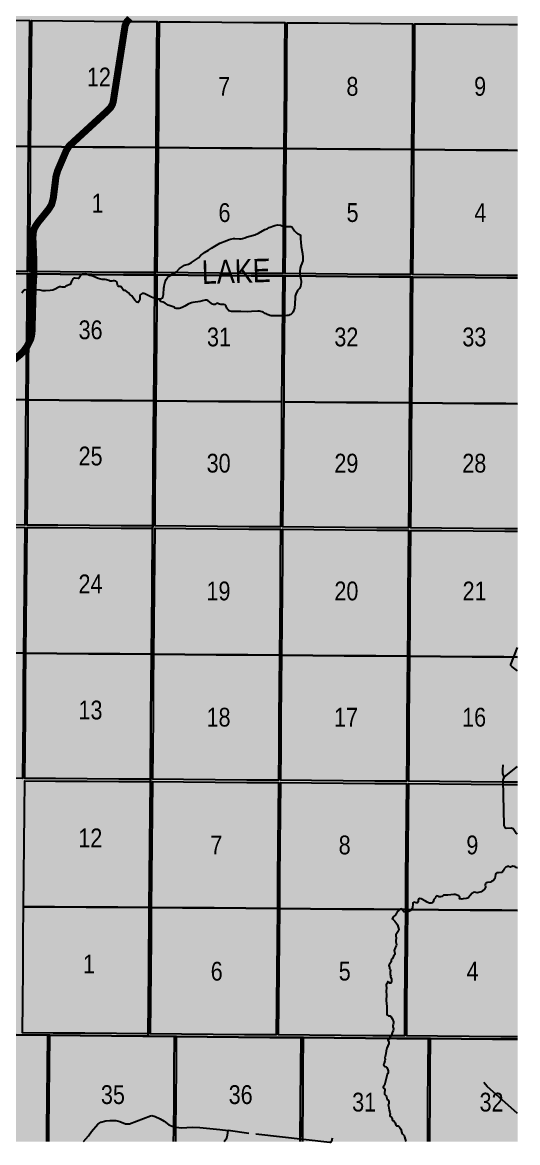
# Model space of a CAD drawing. Extents: x 506959 to 509328, y 6024157 to 6025982.
# Drawn here: x 507885.9 to 508096.5, y 6024157.1 to 6024633.7 of the extents above; entities that cross this region are included whole.
import ezdxf
from ezdxf.enums import TextEntityAlignment as Align

# ---------------------------------------------------------------- set-up
doc = ezdxf.new("R2010")
doc.units = 0
doc.header["$LTSCALE"] = 5
doc.linetypes.add('DASHED2', pattern=[9.525, 6.35, -3.175])
for name, color, linetype in [('Quarters', 8, 'Continuous'), ('RoadSeg', 57, 'DASHED2'), ('ROUTE-MAP-ROUTE', 90, 'Continuous'), ('T-WATER', 160, 'Continuous'), ('T-WATER-H', 133, 'Continuous'), ('T-WATER-T', 170, 'Continuous'), ('Townships', 57, 'Continuous')]:
    doc.layers.add(name, color=color, linetype=linetype)
doc.layers.add('ROUTE-MAP-BACKGROUND-H', color=7, linetype='Continuous', true_color=0xf0ebff)
doc.styles.add('120', font='ARIALN.TTF', dxfattribs={"height": 13})
doc.styles.add('TXT', font='ARIALN.TTF', dxfattribs={"height": 0.2})

msp = doc.modelspace()

# ---------------------------------------------------------------- hatches: boundary and pattern name
at = {"layer": 'ROUTE-MAP-BACKGROUND-H'}
h = msp.add_hatch(color=256, dxfattribs=at)
h.dxf.hatch_style = 1
h.paths.add_polyline_path([(507473.89, 6024895.85), (508096.49, 6024895.85), (508096.49, 6024157.58), (507473.89, 6024157.58)])
at = {"layer": 'T-WATER-H'}
h = msp.add_hatch(color=256, dxfattribs=at)
h.dxf.hatch_style = 1
h.paths.add_polyline_path([(507944.27, 6024516.01), (507944.87, 6024516.11), (507945.29, 6024516.36), (507945.56, 6024516.77), (507945.73, 6024517.28), (507945.82, 6024517.87), (507946.08, 6024520.75), (507946.1, 6024521.02), (507946.14, 6024521.28), (507946.28, 6024522.23), (507946.53, 6024523.37), (507946.97, 6024524.32), (507947.24, 6024524.74), (507947.59, 6024525.1), (507948.35, 6024525.74), (507949.02, 6024526.18), (507949.57, 6024526.62), (507950.72, 6024527.17), (507951.36, 6024527.56), (507952.72, 6024528.97), (507953.5, 6024529.58), (507954.81, 6024530.43), (507955.36, 6024530.58), (507956, 6024530.65), (507956.54, 6024530.83), (507957.84, 6024531.6), (507960.33, 6024533.21), (507960.7, 6024533.51), (507961.72, 6024534.61), (507962.56, 6024535.16), (507963.31, 6024535.79), (507965.01, 6024536.84), (507966.36, 6024537.58), (507967.65, 6024538.47), (507969.87, 6024539.69), (507972.88, 6024540.86), (507973.86, 6024541.29), (507974.4, 6024541.47), (507975.61, 6024541.68), (507976.29, 6024541.69), (507978.2, 6024541.55), (507978.85, 6024541.57), (507979.46, 6024541.67), (507980.54, 6024541.98), (507981.48, 6024542.39), (507982.02, 6024542.57), (507984.76, 6024543.3), (507986.22, 6024543.96), (507988.91, 6024545.5), (507989.93, 6024545.9), (507990.85, 6024546.37), (507993.3, 6024547.34), (507993.87, 6024547.48), (507994.5, 6024547.54), (507995.69, 6024547.36), (507996.78, 6024547.04), (507997.31, 6024546.9), (507997.78, 6024546.88), (507999.97, 6024546.86), (508000.42, 6024546.65), (508000.76, 6024546.31), (508001.56, 6024545.01), (508002.65, 6024544.01), (508003.04, 6024543.72), (508003.51, 6024543.52), (508004.04, 6024543.36), (508004.19, 6024542.94), (508004.22, 6024542.85), (508004.18, 6024541.54), (508004.24, 6024540.19), (508004.47, 6024538.28), (508005.04, 6024535.35), (508005.2, 6024533.82), (508005.08, 6024532.17), (508004.72, 6024531.12), (508004.31, 6024530.17), (508004.03, 6024529.07), (508003.84, 6024527.91), (508003.82, 6024526.75), (508003.94, 6024525.74), (508004.36, 6024524.29), (508004.46, 6024523.71), (508004.43, 6024523.03), (508004.11, 6024521.26), (508003.93, 6024520.76), (508003.76, 6024520.51), (508003.64, 6024520.35), (508003.27, 6024520.04), (508002.94, 6024519.64), (508002.14, 6024518), (508001.94, 6024517.21), (508001.85, 6024516.58), (508001.73, 6024513.93), (508001.54, 6024512.09), (508001.24, 6024510.98), (508001.04, 6024510.49), (508000.72, 6024510.12), (508000, 6024509.47), (507999.54, 6024509.2), (507998.99, 6024509.04), (507998.38, 6024508.94), (507997.46, 6024508.9), (507996.45, 6024508.85), (507992.71, 6024508.82), (507991.69, 6024508.87), (507991.15, 6024509.03), (507990.12, 6024509.41), (507989.64, 6024509.64), (507989.18, 6024509.87), (507988.34, 6024510.42), (507987.85, 6024510.61), (507987.27, 6024510.73), (507986.66, 6024510.82), (507986.01, 6024510.83), (507983.28, 6024510.66), (507981.41, 6024510.61), (507978.81, 6024510.72), (507977.43, 6024510.72), (507976.11, 6024510.66), (507974.77, 6024510.68), (507974.23, 6024510.82), (507973.73, 6024511.02), (507973.33, 6024511.33), (507973.04, 6024511.71), (507972.8, 6024512.15), (507972.42, 6024513.18), (507972.1, 6024513.54), (507971.58, 6024513.7), (507970.2, 6024513.71), (507969.64, 6024513.82), (507968.61, 6024514.17), (507967.74, 6024513.66), (507967.18, 6024513.6), (507966.72, 6024513.82), (507966.29, 6024514.13), (507964.77, 6024515.35), (507964.26, 6024515.5), (507963.57, 6024515.47), (507962.42, 6024515.24), (507961.41, 6024514.88), (507958.39, 6024514.46), (507957.84, 6024514.34), (507957.3, 6024514.16), (507956.36, 6024513.74), (507954.98, 6024513.01), (507954.08, 6024512.47), (507953.07, 6024512.06), (507952.53, 6024511.93), (507951.24, 6024511.98), (507950.74, 6024512.17), (507950.39, 6024512.52), (507947.88, 6024513.42), (507947.41, 6024513.65), (507946.65, 6024514.23), (507945.68, 6024514.67), (507944.65, 6024515), (507944.36, 6024515.38)])

# ---------------------------------------------------------------- linework, layer by layer
at = {"layer": 'Quarters'}
for points in [[(507888.49, 6024594.28), (507888.37, 6024580.89), (507874.95, 6024581.02), (507861.53, 6024581.16), (507848.11, 6024581.29), (507835.02, 6024581.42), (507835.15, 6024594.82), (507835.28, 6024608.21), (507835.41, 6024621.6), (507835.54, 6024634.99), (507848.62, 6024634.86), (507862.03, 6024634.72), (507875.45, 6024634.59), (507888.87, 6024634.45), (507888.74, 6024621.06), (507888.62, 6024607.67), (507888.49, 6024594.28)], [(507942.83, 6024593.83), (507942.71, 6024580.44), (507929.29, 6024580.55), (507915.88, 6024580.66), (507902.46, 6024580.77), (507889.37, 6024580.88), (507889.5, 6024594.27), (507889.62, 6024607.66), (507889.75, 6024621.05), (507889.87, 6024634.44), (507902.95, 6024634.33), (507916.36, 6024634.22), (507929.78, 6024634.1), (507943.19, 6024633.99), (507943.07, 6024620.6), (507942.95, 6024607.22), (507942.83, 6024593.83)], [(507997.17, 6024593.4), (507997.06, 6024580.01), (507983.64, 6024580.12), (507970.22, 6024580.23), (507956.8, 6024580.33), (507943.72, 6024580.44), (507943.84, 6024593.82), (507943.96, 6024607.21), (507944.07, 6024620.6), (507944.19, 6024633.98), (507957.27, 6024633.88), (507970.69, 6024633.77), (507984.1, 6024633.67), (507997.51, 6024633.56), (507997.4, 6024620.17), (507997.29, 6024606.79), (507997.17, 6024593.4)], [(508051.51, 6024592.97), (508051.4, 6024579.59), (508037.98, 6024579.69), (508024.56, 6024579.8), (508011.15, 6024579.9), (507998.06, 6024580.01), (507998.18, 6024593.39), (507998.29, 6024606.78), (507998.4, 6024620.17), (507998.52, 6024633.55), (508011.6, 6024633.45), (508025.01, 6024633.34), (508038.42, 6024633.24), (508051.84, 6024633.13), (508051.73, 6024619.75), (508051.62, 6024606.36), (508051.51, 6024592.97)], [(507888, 6024540.71), (507887.87, 6024527.66), (507874.45, 6024527.79), (507861.02, 6024527.93), (507847.6, 6024528.06), (507834.51, 6024528.19), (507834.63, 6024541.25), (507834.76, 6024554.64), (507834.89, 6024568.03), (507835.02, 6024581.42), (507848.11, 6024581.29), (507861.53, 6024581.16), (507874.95, 6024581.02), (507888.37, 6024580.89), (507888.24, 6024567.5), (507888.12, 6024554.1), (507888, 6024540.71)], [(507942.36, 6024540.29), (507942.24, 6024527.23), (507928.82, 6024527.34), (507915.39, 6024527.44), (507901.97, 6024527.55), (507888.88, 6024527.65), (507889, 6024540.71), (507889.12, 6024554.1), (507889.25, 6024567.49), (507889.37, 6024580.88), (507902.46, 6024580.77), (507915.88, 6024580.66), (507929.29, 6024580.55), (507942.71, 6024580.44), (507942.59, 6024567.06), (507942.48, 6024553.67), (507942.36, 6024540.29)], [(507996.71, 6024539.85), (507996.6, 6024526.8), (507983.18, 6024526.91), (507969.76, 6024527.02), (507956.33, 6024527.12), (507943.25, 6024527.23), (507943.36, 6024540.28), (507943.48, 6024553.66), (507943.6, 6024567.05), (507943.72, 6024580.44), (507956.8, 6024580.33), (507970.22, 6024580.23), (507983.64, 6024580.12), (507997.06, 6024580.01), (507996.94, 6024566.63), (507996.83, 6024553.24), (507996.71, 6024539.85)], [(508051.07, 6024539.42), (508050.97, 6024526.37), (508037.54, 6024526.48), (508024.12, 6024526.58), (508010.7, 6024526.69), (507997.61, 6024526.8), (507997.72, 6024539.85), (507997.83, 6024553.23), (507997.95, 6024566.62), (507998.06, 6024580.01), (508011.15, 6024579.9), (508024.56, 6024579.8), (508037.98, 6024579.69), (508051.4, 6024579.59), (508051.29, 6024566.2), (508051.18, 6024552.81), (508051.07, 6024539.42)], [(507887.49, 6024486.48), (507887.37, 6024473.08), (507873.93, 6024473.22), (507860.5, 6024473.36), (507847.07, 6024473.49), (507833.97, 6024473.62), (507834.1, 6024487.01), (507834.23, 6024500.41), (507834.36, 6024513.8), (507834.5, 6024527.19), (507847.59, 6024527.06), (507861.01, 6024526.93), (507874.44, 6024526.79), (507887.87, 6024526.65), (507887.74, 6024513.26), (507887.62, 6024499.87), (507887.49, 6024486.48)], [(507941.87, 6024486.07), (507941.76, 6024472.68), (507928.33, 6024472.78), (507914.9, 6024472.88), (507901.47, 6024472.98), (507888.37, 6024473.08), (507888.5, 6024486.47), (507888.62, 6024499.86), (507888.75, 6024513.25), (507888.87, 6024526.64), (507901.96, 6024526.54), (507915.38, 6024526.44), (507928.81, 6024526.33), (507942.23, 6024526.23), (507942.11, 6024512.84), (507941.99, 6024499.46), (507941.87, 6024486.07)], [(507996.25, 6024485.64), (507996.14, 6024472.25), (507982.71, 6024472.36), (507969.28, 6024472.46), (507955.85, 6024472.57), (507942.76, 6024472.67), (507942.88, 6024486.06), (507943, 6024499.45), (507943.12, 6024512.84), (507943.24, 6024526.22), (507956.32, 6024526.12), (507969.75, 6024526.01), (507983.17, 6024525.91), (507996.59, 6024525.8), (507996.48, 6024512.41), (507996.37, 6024499.02), (507996.25, 6024485.64)], [(508050.63, 6024485.21), (508050.52, 6024471.82), (508037.09, 6024471.93), (508023.66, 6024472.03), (508010.24, 6024472.14), (507997.14, 6024472.24), (507997.26, 6024485.63), (507997.37, 6024499.02), (507997.48, 6024512.4), (507997.6, 6024525.79), (508010.69, 6024525.69), (508024.11, 6024525.58), (508037.53, 6024525.47), (508050.96, 6024525.37), (508050.85, 6024511.98), (508050.74, 6024498.59), (508050.63, 6024485.21)], [(507886.99, 6024432.91), (507886.87, 6024419.85), (507873.43, 6024419.99), (507859.99, 6024420.12), (507846.55, 6024420.26), (507833.45, 6024420.39), (507833.58, 6024433.45), (507833.71, 6024446.84), (507833.84, 6024460.23), (507833.97, 6024473.62), (507847.07, 6024473.49), (507860.5, 6024473.36), (507873.93, 6024473.22), (507887.37, 6024473.08), (507887.24, 6024459.69), (507887.12, 6024446.3), (507886.99, 6024432.91)], [(507941.4, 6024432.52), (507941.28, 6024419.47), (507927.85, 6024419.56), (507914.41, 6024419.66), (507900.98, 6024419.75), (507887.88, 6024419.84), (507888, 6024432.9), (507888.12, 6024446.29), (507888.25, 6024459.69), (507888.37, 6024473.08), (507901.47, 6024472.98), (507914.9, 6024472.88), (507928.33, 6024472.78), (507941.76, 6024472.68), (507941.64, 6024459.29), (507941.52, 6024445.91), (507941.4, 6024432.52)], [(507995.8, 6024432.09), (507995.68, 6024419.04), (507982.25, 6024419.14), (507968.82, 6024419.25), (507955.38, 6024419.35), (507942.29, 6024419.46), (507942.4, 6024432.51), (507942.52, 6024445.9), (507942.64, 6024459.29), (507942.76, 6024472.67), (507955.85, 6024472.57), (507969.28, 6024472.46), (507982.71, 6024472.36), (507996.14, 6024472.25), (507996.02, 6024458.86), (507995.91, 6024445.48), (507995.8, 6024432.09)], [(508050.19, 6024431.66), (508050.09, 6024418.61), (508036.65, 6024418.71), (508023.22, 6024418.82), (508009.79, 6024418.92), (507996.69, 6024419.03), (507996.8, 6024432.08), (507996.91, 6024445.47), (507997.03, 6024458.85), (507997.14, 6024472.24), (508010.24, 6024472.14), (508023.66, 6024472.03), (508037.09, 6024471.93), (508050.52, 6024471.82), (508050.41, 6024458.43), (508050.3, 6024445.05), (508050.19, 6024431.66)], [(507886.49, 6024378.67), (507886.36, 6024365.28), (507872.92, 6024365.41), (507859.47, 6024365.55), (507846.03, 6024365.69), (507832.91, 6024365.82), (507833.05, 6024379.21), (507833.18, 6024392.6), (507833.31, 6024405.99), (507833.44, 6024419.38), (507846.54, 6024419.25), (507859.98, 6024419.12), (507873.42, 6024418.98), (507886.86, 6024418.85), (507886.74, 6024405.45), (507886.61, 6024392.06), (507886.49, 6024378.67)], [(507940.92, 6024378.3), (507940.8, 6024364.91), (507927.36, 6024365), (507913.92, 6024365.09), (507900.47, 6024365.18), (507887.37, 6024365.27), (507887.49, 6024378.66), (507887.62, 6024392.06), (507887.74, 6024405.45), (507887.87, 6024418.84), (507900.97, 6024418.75), (507914.4, 6024418.65), (507927.84, 6024418.56), (507941.27, 6024418.46), (507941.15, 6024405.07), (507941.04, 6024391.69), (507940.92, 6024378.3)], [(507995.33, 6024377.87), (507995.22, 6024364.48), (507981.78, 6024364.59), (507968.34, 6024364.69), (507954.9, 6024364.8), (507941.8, 6024364.9), (507941.92, 6024378.29), (507942.04, 6024391.68), (507942.16, 6024405.07), (507942.28, 6024418.45), (507955.38, 6024418.35), (507968.81, 6024418.24), (507982.24, 6024418.14), (507995.68, 6024418.03), (507995.56, 6024404.64), (507995.45, 6024391.26), (507995.33, 6024377.87)], [(508049.75, 6024377.44), (508049.64, 6024364.05), (508036.2, 6024364.16), (508022.76, 6024364.26), (508009.33, 6024364.37), (507996.22, 6024364.47), (507996.34, 6024377.86), (507996.45, 6024391.25), (507996.57, 6024404.64), (507996.68, 6024418.02), (508009.78, 6024417.92), (508023.21, 6024417.81), (508036.64, 6024417.71), (508050.08, 6024417.6), (508049.97, 6024404.21), (508049.86, 6024390.83), (508049.75, 6024377.44)], [(507885.99, 6024325.1), (507885.87, 6024312.04), (507872.42, 6024312.18), (507858.96, 6024312.32), (507845.51, 6024312.45), (507832.39, 6024312.58), (507832.52, 6024325.64), (507832.65, 6024339.03), (507832.78, 6024352.42), (507832.91, 6024365.82), (507846.03, 6024365.69), (507859.47, 6024365.55), (507872.92, 6024365.41), (507886.36, 6024365.28), (507886.24, 6024351.89), (507886.12, 6024338.49), (507885.99, 6024325.1)], [(507940.44, 6024324.75), (507940.32, 6024311.7), (507926.88, 6024311.78), (507913.43, 6024311.87), (507899.99, 6024311.95), (507886.87, 6024312.04), (507887, 6024325.1), (507887.12, 6024338.49), (507887.24, 6024351.88), (507887.37, 6024365.27), (507900.47, 6024365.18), (507913.92, 6024365.09), (507927.36, 6024365), (507940.8, 6024364.91), (507940.68, 6024351.53), (507940.56, 6024338.14), (507940.44, 6024324.75)], [(507994.88, 6024324.32), (507994.76, 6024311.27), (507981.32, 6024311.37), (507967.88, 6024311.48), (507954.44, 6024311.59), (507941.33, 6024311.69), (507941.44, 6024324.74), (507941.56, 6024338.13), (507941.68, 6024351.52), (507941.8, 6024364.9), (507954.9, 6024364.8), (507968.34, 6024364.69), (507981.78, 6024364.59), (507995.22, 6024364.48), (507995.1, 6024351.1), (507994.99, 6024337.71), (507994.88, 6024324.32)], [(508049.31, 6024323.89), (508049.21, 6024310.84), (508035.76, 6024310.94), (508022.32, 6024311.05), (508008.88, 6024311.16), (507995.77, 6024311.26), (507995.88, 6024324.31), (507995.99, 6024337.7), (507996.11, 6024351.09), (507996.22, 6024364.47), (508009.33, 6024364.37), (508022.76, 6024364.26), (508036.2, 6024364.16), (508049.64, 6024364.05), (508049.53, 6024350.67), (508049.42, 6024337.28), (508049.31, 6024323.89)], [(507939.96, 6024270.53), (507939.84, 6024257.14), (507926.39, 6024257.22), (507912.94, 6024257.31), (507899.48, 6024257.39), (507886.37, 6024257.47), (507886.49, 6024270.86), (507886.62, 6024284.25), (507886.74, 6024297.64), (507886.86, 6024311.03), (507899.98, 6024310.95), (507913.42, 6024310.86), (507926.87, 6024310.78), (507940.32, 6024310.69), (507940.2, 6024297.31), (507940.08, 6024283.92), (507939.96, 6024270.53)], [(507994.41, 6024270.1), (507994.3, 6024256.71), (507980.85, 6024256.82), (507967.4, 6024256.93), (507953.96, 6024257.03), (507940.84, 6024257.14), (507940.96, 6024270.52), (507941.08, 6024283.91), (507941.2, 6024297.3), (507941.32, 6024310.69), (507954.43, 6024310.58), (507967.87, 6024310.48), (507981.31, 6024310.37), (507994.76, 6024310.26), (507994.64, 6024296.88), (507994.53, 6024283.49), (507994.41, 6024270.1)], [(508048.87, 6024269.67), (508048.76, 6024256.29), (508035.31, 6024256.39), (508021.86, 6024256.5), (508008.42, 6024256.6), (507995.3, 6024256.71), (507995.42, 6024270.09), (507995.53, 6024283.48), (507995.65, 6024296.87), (507995.76, 6024310.26), (508008.87, 6024310.15), (508022.31, 6024310.05), (508035.75, 6024309.94), (508049.2, 6024309.83), (508049.09, 6024296.45), (508048.98, 6024283.06), (508048.87, 6024269.67)], [(507939.48, 6024216.87), (507939.36, 6024203.36), (507925.9, 6024203.49), (507912.45, 6024203.61), (507898.99, 6024203.74), (507885.87, 6024203.86), (507885.99, 6024217.27), (507886.12, 6024230.68), (507886.24, 6024244.07), (507886.37, 6024257.47), (507899.48, 6024257.39), (507912.94, 6024257.31), (507926.39, 6024257.22), (507939.84, 6024257.14), (507939.72, 6024243.76), (507939.6, 6024230.37), (507939.48, 6024216.87)], [(507993.96, 6024216.44), (507993.84, 6024202.93), (507980.39, 6024203.04), (507966.94, 6024203.14), (507953.48, 6024203.25), (507940.37, 6024203.35), (507940.49, 6024216.86), (507940.61, 6024230.36), (507940.72, 6024243.75), (507940.84, 6024257.14), (507953.96, 6024257.03), (507967.4, 6024256.93), (507980.85, 6024256.82), (507994.3, 6024256.71), (507994.18, 6024243.33), (507994.07, 6024229.94), (507993.96, 6024216.44)], [(508048.43, 6024216.01), (508048.32, 6024202.5), (508034.87, 6024202.61), (508021.41, 6024202.72), (508007.96, 6024202.82), (507994.84, 6024202.93), (507994.96, 6024216.43), (507995.08, 6024229.93), (507995.19, 6024243.32), (507995.3, 6024256.71), (508008.42, 6024256.6), (508021.86, 6024256.5), (508035.31, 6024256.39), (508048.76, 6024256.29), (508048.65, 6024242.9), (508048.54, 6024229.51), (508048.43, 6024216.01)]]:
    msp.add_lwpolyline(points, close=True, dxfattribs=at)
for points in [[(508096.49, 6024579.23), (508092.33, 6024579.27), (508078.91, 6024579.37), (508065.49, 6024579.48), (508052.41, 6024579.58), (508052.51, 6024592.96), (508052.62, 6024606.35), (508052.73, 6024619.74), (508052.84, 6024633.13), (508065.92, 6024633.02), (508079.34, 6024632.92), (508092.75, 6024632.81), (508096.49, 6024632.78)], [(508096.49, 6024526.02), (508091.91, 6024526.05), (508078.48, 6024526.16), (508065.06, 6024526.26), (508051.97, 6024526.36), (508052.08, 6024539.42), (508052.19, 6024552.8), (508052.3, 6024566.19), (508052.41, 6024579.58), (508065.49, 6024579.48), (508078.91, 6024579.37), (508092.33, 6024579.27), (508096.49, 6024579.23)], [(508096.49, 6024471.46), (508091.48, 6024471.5), (508078.05, 6024471.6), (508064.62, 6024471.71), (508051.52, 6024471.81), (508051.63, 6024485.2), (508051.74, 6024498.59), (508051.85, 6024511.97), (508051.96, 6024525.36), (508065.05, 6024525.26), (508078.48, 6024525.15), (508091.9, 6024525.05), (508096.49, 6024525.01)], [(508096.49, 6024418.24), (508091.06, 6024418.28), (508077.62, 6024418.39), (508064.19, 6024418.5), (508051.09, 6024418.6), (508051.2, 6024431.65), (508051.31, 6024445.04), (508051.42, 6024458.42), (508051.52, 6024471.81), (508064.62, 6024471.71), (508078.05, 6024471.6), (508091.48, 6024471.5), (508096.49, 6024471.46)], [(508096.49, 6024363.69), (508090.62, 6024363.73), (508077.19, 6024363.84), (508063.75, 6024363.94), (508050.64, 6024364.04), (508050.75, 6024377.43), (508050.86, 6024390.82), (508050.97, 6024404.21), (508051.08, 6024417.59), (508064.18, 6024417.49), (508077.61, 6024417.39), (508091.05, 6024417.28), (508096.49, 6024417.24)], [(508096.49, 6024310.47), (508090.2, 6024310.52), (508076.76, 6024310.62), (508063.32, 6024310.73), (508050.21, 6024310.83), (508050.32, 6024323.88), (508050.43, 6024337.27), (508050.53, 6024350.66), (508050.64, 6024364.04), (508063.75, 6024363.94), (508077.19, 6024363.84), (508090.62, 6024363.73), (508096.49, 6024363.69)], [(508096.49, 6024255.91), (508089.77, 6024255.96), (508076.32, 6024256.07), (508062.88, 6024256.17), (508049.76, 6024256.28), (508049.87, 6024269.67), (508049.98, 6024283.05), (508050.09, 6024296.44), (508050.2, 6024309.83), (508063.31, 6024309.72), (508076.75, 6024309.62), (508090.2, 6024309.51), (508096.49, 6024309.46)], [(508096.49, 6024202.12), (508089.35, 6024202.18), (508075.89, 6024202.29), (508062.44, 6024202.39), (508049.32, 6024202.5), (508049.43, 6024216), (508049.54, 6024229.5), (508049.65, 6024242.89), (508049.76, 6024256.28), (508062.88, 6024256.17), (508076.32, 6024256.07), (508089.77, 6024255.96), (508096.49, 6024255.91)], [(507842.71, 6024157.58), (507842.76, 6024163.12), (507842.89, 6024176.51), (507843.02, 6024189.99), (507843.15, 6024203.47), (507856.48, 6024203.3), (507869.81, 6024203.13), (507883.14, 6024202.96), (507896.47, 6024202.78), (507896.35, 6024189.39), (507896.22, 6024176), (507896.1, 6024162.61), (507896.05, 6024157.58)], [(507897.06, 6024157.58), (507897.1, 6024162.6), (507897.23, 6024175.99), (507897.35, 6024189.38), (507897.47, 6024202.77), (507910.47, 6024202.65), (507923.8, 6024202.51), (507937.13, 6024202.38), (507950.46, 6024202.25), (507950.34, 6024188.87), (507950.22, 6024175.48), (507950.1, 6024162.09), (507950.06, 6024157.58)], [(507951.07, 6024157.58), (507951.11, 6024162.08), (507951.23, 6024175.47), (507951.35, 6024188.86), (507951.46, 6024202.24), (507964.46, 6024202.13), (507977.79, 6024202.02), (507991.12, 6024201.9), (508004.45, 6024201.79), (508004.34, 6024188.28), (508004.22, 6024174.78), (508004.11, 6024161.39), (508004.08, 6024157.58)], [(508005.08, 6024157.58), (508005.11, 6024161.38), (508005.23, 6024174.77), (508005.34, 6024188.28), (508005.45, 6024201.78), (508018.45, 6024201.68), (508031.79, 6024201.58), (508045.13, 6024201.48), (508058.46, 6024201.39), (508058.35, 6024187.88), (508058.24, 6024174.38), (508058.14, 6024160.99), (508058.11, 6024157.58)], [(508059.11, 6024157.58), (508059.14, 6024160.98), (508059.25, 6024174.37), (508059.36, 6024187.87), (508059.47, 6024201.38), (508072.47, 6024201.28), (508085.8, 6024201.18), (508096.49, 6024201.1)]]:
    msp.add_lwpolyline(points, dxfattribs=at)
at = {"layer": 'RoadSeg'}
for points in [[(508096.49, 6024357.89), (508094.12, 6024359.46), (508093.55, 6024360.09), (508093.55, 6024360.49), (508096.49, 6024367.71)], [(508090.92, 6024312.7), (508090.59, 6024313), (508090.19, 6024314.2), (508090.16, 6024315.63), (508090.39, 6024317.8)], [(508090.92, 6024312.7), (508096.49, 6024317.17)], [(508096.49, 6024288.37), (508096.28, 6024288.46), (508095.72, 6024288.9), (508094.95, 6024290.19), (508094.55, 6024290.59), (508093.72, 6024290.86), (508091.59, 6024290.79), (508091.16, 6024291.03), (508090.86, 6024291.43), (508090.72, 6024292.23), (508090.39, 6024311.31), (508090.56, 6024312.07), (508090.92, 6024312.7)], [(508096.49, 6024169.55), (508083.56, 6024181), (508082.2, 6024182.7)], [(507911.83, 6024157.58), (507911.84, 6024157.59), (507914.03, 6024160.06), (507915.2, 6024161.82), (507917.96, 6024165.02), (507919.29, 6024165.79), (507921.29, 6024166.38), (507923.02, 6024166.58), (507925.65, 6024166.52), (507927.29, 6024166.12), (507929.75, 6024165.15), (507931.48, 6024165.09), (507940.31, 6024168.52), (507940.97, 6024168.65), (507942.4, 6024168.28), (507944.4, 6024167.25), (507946.1, 6024166.25), (507948.13, 6024164.75), (507949.63, 6024164.12), (507951.3, 6024163.65), (507953.53, 6024163.42), (507958.09, 6024163.69), (507961.29, 6024163.55), (507969.78, 6024162.75), (507973.37, 6024162.22)], [(507971.74, 6024157.58), (507972.84, 6024159.22), (507973.17, 6024160.32), (507973.37, 6024162.22)], [(508017.6, 6024159.06), (508017.3, 6024157.53), (508017.03, 6024157.19), (508016.63, 6024157.13), (507982.23, 6024161.06), (507973.37, 6024162.22)]]:
    msp.add_lwpolyline(points, dxfattribs=at)
at = {"layer": 'ROUTE-MAP-ROUTE', "const_width": 3, "flags": 128}
msp.add_lwpolyline([(507869.94, 6024480.3), (507885.13, 6024492.49), (507886.36, 6024493.79), (507887.79, 6024495.75), (507889.36, 6024498.85), (507889.76, 6024500.55), (507889.96, 6024502.35), (507890.46, 6024521.7), (507890.69, 6024525.76), (507890.72, 6024532.35), (507890.32, 6024541.88), (507890.42, 6024544.14), (507890.86, 6024545.8), (507891.36, 6024546.8), (507892.55, 6024548.64), (507896.98, 6024554.1), (507898.28, 6024556.19), (507899.01, 6024558.96), (507900.15, 6024568.15), (507900.85, 6024570.58), (507904.54, 6024579.17), (507905.71, 6024581.07), (507922.39, 6024596.39), (507923.46, 6024597.55), (507924.19, 6024598.92), (507924.49, 6024599.95), (507929.52, 6024632.18), (507930.15, 6024633.78), (507931.58, 6024635.42)], dxfattribs=at)
at = {"layer": 'T-WATER', "linetype": 'Continuous'}
for points in [[(507942.14, 6024516.27), (507942.27, 6024516.22), (507942.79, 6024516.06), (507943.15, 6024516.05), (507944.27, 6024516.01), (507944.87, 6024516.11), (507945.29, 6024516.36), (507945.56, 6024516.77), (507945.73, 6024517.28), (507945.82, 6024517.87), (507946.08, 6024520.75), (507946.1, 6024521.02), (507946.14, 6024521.28), (507946.28, 6024522.23), (507946.53, 6024523.37), (507946.97, 6024524.32), (507947.24, 6024524.74), (507947.59, 6024525.1), (507948.35, 6024525.74), (507949.02, 6024526.18), (507949.57, 6024526.62), (507950.72, 6024527.17), (507951.36, 6024527.56), (507952.72, 6024528.97), (507953.5, 6024529.58), (507954.81, 6024530.43), (507955.36, 6024530.58), (507956, 6024530.65), (507956.54, 6024530.83), (507957.84, 6024531.6), (507960.33, 6024533.21), (507960.7, 6024533.51), (507961.72, 6024534.61), (507962.56, 6024535.16), (507963.31, 6024535.79), (507965.01, 6024536.84), (507966.36, 6024537.58), (507967.65, 6024538.47), (507969.87, 6024539.69), (507972.88, 6024540.86), (507973.86, 6024541.29), (507974.4, 6024541.47), (507975.61, 6024541.68), (507976.29, 6024541.69), (507978.2, 6024541.55), (507978.85, 6024541.57), (507979.46, 6024541.67), (507980.54, 6024541.98), (507981.48, 6024542.39), (507982.02, 6024542.57), (507984.76, 6024543.3), (507986.22, 6024543.96), (507988.91, 6024545.5), (507989.93, 6024545.9), (507990.85, 6024546.37), (507993.3, 6024547.34), (507993.87, 6024547.48), (507994.5, 6024547.54), (507995.69, 6024547.36), (507996.78, 6024547.04), (507997.31, 6024546.9), (507997.78, 6024546.88), (507999.97, 6024546.86), (508000.42, 6024546.65), (508000.76, 6024546.31), (508001.56, 6024545.01), (508002.65, 6024544.01), (508003.04, 6024543.72), (508003.51, 6024543.52), (508004.04, 6024543.36), (508004.19, 6024542.94), (508004.22, 6024542.85), (508004.18, 6024541.54), (508004.24, 6024540.19), (508004.47, 6024538.28), (508005.04, 6024535.35), (508005.2, 6024533.82), (508005.08, 6024532.17), (508004.72, 6024531.12), (508004.31, 6024530.17), (508004.03, 6024529.07), (508003.84, 6024527.91), (508003.82, 6024526.75), (508003.94, 6024525.74), (508004.36, 6024524.29), (508004.46, 6024523.71), (508004.43, 6024523.03), (508004.11, 6024521.26), (508003.93, 6024520.76), (508003.76, 6024520.51), (508003.64, 6024520.35), (508003.27, 6024520.04), (508002.94, 6024519.64), (508002.14, 6024518), (508001.94, 6024517.21), (508001.85, 6024516.58), (508001.73, 6024513.93), (508001.54, 6024512.09), (508001.24, 6024510.98), (508001.04, 6024510.49), (508000.72, 6024510.12), (508000, 6024509.47), (507999.54, 6024509.2), (507998.99, 6024509.04), (507998.38, 6024508.94), (507997.46, 6024508.9), (507996.45, 6024508.85), (507992.71, 6024508.82), (507991.69, 6024508.87), (507991.15, 6024509.03), (507990.12, 6024509.41), (507989.64, 6024509.64), (507989.18, 6024509.87), (507988.34, 6024510.42), (507987.85, 6024510.61), (507987.27, 6024510.73), (507986.66, 6024510.82), (507986.01, 6024510.83), (507983.28, 6024510.66), (507981.41, 6024510.61), (507978.81, 6024510.72), (507977.43, 6024510.72), (507976.11, 6024510.66), (507974.77, 6024510.68), (507974.23, 6024510.82), (507973.73, 6024511.02), (507973.33, 6024511.33), (507973.04, 6024511.71), (507972.8, 6024512.15), (507972.42, 6024513.18), (507972.1, 6024513.54), (507971.58, 6024513.7), (507970.2, 6024513.71), (507969.64, 6024513.82), (507968.61, 6024514.17), (507967.74, 6024513.66), (507967.18, 6024513.6), (507966.72, 6024513.82), (507966.29, 6024514.13), (507964.77, 6024515.35), (507964.26, 6024515.5), (507963.57, 6024515.47), (507962.42, 6024515.24), (507961.41, 6024514.88), (507958.39, 6024514.46), (507957.84, 6024514.34), (507957.3, 6024514.16), (507956.36, 6024513.74), (507954.98, 6024513.01), (507954.08, 6024512.47), (507953.07, 6024512.06), (507952.53, 6024511.93), (507951.24, 6024511.98), (507950.74, 6024512.17), (507950.39, 6024512.52), (507947.88, 6024513.42), (507947.41, 6024513.65), (507946.65, 6024514.23), (507945.68, 6024514.67), (507944.65, 6024515), (507944.36, 6024515.38), (507944.27, 6024516.01)], [(507942.14, 6024516.27), (507940.77, 6024516.82), (507938, 6024518.19), (507937.47, 6024518.34), (507936.82, 6024518.31), (507936.31, 6024518.1), (507935.98, 6024517.74), (507935.87, 6024517.17), (507935.87, 6024516.51), (507935.75, 6024515.94), (507935.61, 6024515.42), (507935.39, 6024514.96), (507935.11, 6024514.57), (507934.62, 6024514.69), (507934.19, 6024514.97), (507933.86, 6024515.32), (507933.28, 6024516.09), (507932.75, 6024516.94), (507932.39, 6024517.29), (507931.62, 6024517.87), (507930.94, 6024518.6), (507929.77, 6024519.56), (507929.19, 6024519.67), (507928.69, 6024519.87), (507928.41, 6024520.27), (507928.22, 6024520.76), (507928.12, 6024520.92), (507927.95, 6024521.18), (507927.68, 6024521.25), (507927.42, 6024521.32), (507926.83, 6024521.3), (507926.47, 6024521.65), (507926.22, 6024522.78), (507925.96, 6024523.26), (507925.6, 6024523.58), (507925.06, 6024523.75), (507924.46, 6024523.76), (507923.89, 6024523.64), (507923.25, 6024523.66), (507922.68, 6024523.81), (507921.67, 6024524.19), (507921.11, 6024524.31), (507919.77, 6024524.32), (507919.16, 6024524.4), (507918.07, 6024524.69), (507917.08, 6024525.08), (507915.89, 6024525.73), (507915.38, 6024525.83), (507914.58, 6024525.97), (507913.39, 6024526.45), (507913.12, 6024526.57), (507912.56, 6024526.68), (507911.93, 6024526.63), (507911.33, 6024526.51), (507911.26, 6024526.47), (507910.89, 6024526.25), (507910.55, 6024525.88), (507910.02, 6024525.04), (507909.6, 6024524.77), (507908.36, 6024524.88), (507907.7, 6024524.84), (507907.28, 6024524.55), (507907.17, 6024524.01), (507906.95, 6024523.54), (507906.64, 6024523.15), (507906.21, 6024522.22), (507905.75, 6024522), (507905.13, 6024521.9), (507904.69, 6024521.65), (507904.65, 6024521.62), (507904.38, 6024521.4), (507904.11, 6024521.18), (507903.95, 6024521.04), (507902.82, 6024521.07), (507902.26, 6024521.18), (507901.63, 6024521.12), (507901.11, 6024520.95), (507899.82, 6024520.19), (507898.82, 6024519.82), (507897.69, 6024519.65), (507895.69, 6024519.5), (507895.14, 6024519.47), (507894.54, 6024519.52), (507893.35, 6024519.7), (507891.16, 6024519.9), (507890.37, 6024519.83), (507889.09, 6024519.43), (507888.8, 6024519.41), (507888.51, 6024519.4), (507887.8, 6024519.71), (507887.58, 6024519.8), (507886.98, 6024519.85), (507886.52, 6024519.63), (507885.92, 6024518.85), (507885.57, 6024518.52)], [(508096.49, 6024274.06), (508096.35, 6024273.99), (508095.86, 6024274.16), (508095.46, 6024274.44), (508095, 6024274.65), (508094.42, 6024274.69), (508093.5, 6024274.27), (508093.08, 6024274.51), (508092.57, 6024274.66), (508091.56, 6024274.31), (508091.14, 6024274.02), (508090.85, 6024273.6), (508090.35, 6024272.71), (508090.03, 6024272.34), (508089.63, 6024272.02), (508088.42, 6024271.9), (508087.73, 6024271.9), (508087.3, 6024271.66), (508087.08, 6024271.21), (508086.76, 6024269.52), (508086.57, 6024269.03), (508086.24, 6024268.67), (508085.43, 6024268.14), (508084.91, 6024267.94), (508083.65, 6024267.82), (508083.1, 6024267.69), (508082.82, 6024267.28), (508082.73, 6024266.67), (508082.82, 6024266.08), (508082.83, 6024265.47), (508082.58, 6024265.03), (508081.45, 6024264.09), (508080.98, 6024263.85), (508079.9, 6024263.53), (508079.31, 6024263.44), (508078.16, 6024263.6), (508077.58, 6024263.52), (508077.19, 6024263.21), (508076.37, 6024262.27), (508075.59, 6024261.37), (508075.21, 6024261.08), (508074.67, 6024260.93), (508073.39, 6024260.84), (508072.83, 6024260.69), (508071.82, 6024260.83), (508071.94, 6024261.33), (508071.85, 6024261.82), (508071.43, 6024262.1), (508069.95, 6024262.6), (508069.34, 6024262.68), (508068.06, 6024262.59), (508066.88, 6024262.43), (508065.54, 6024262.4), (508064.93, 6024262.45), (508064.22, 6024261.81), (508063.72, 6024261.61), (508063.17, 6024261.7), (508062.71, 6024261.96), (508062.15, 6024262.06), (508061.77, 6024261.76), (508061.53, 6024261.32), (508060.91, 6024260.56), (508060.58, 6024259.52), (508060.24, 6024259.15), (508059.71, 6024259.01), (508059.09, 6024259.02), (508058.56, 6024259.17), (508058.08, 6024259.37), (508057.26, 6024259.89), (508055.45, 6024260.8), (508054.89, 6024260.9), (508054.39, 6024260.72), (508054.16, 6024260.27), (508054.14, 6024259.62), (508053.91, 6024259.16), (508053.4, 6024259.08), (508052.34, 6024259.39), (508051.97, 6024259.08), (508051.87, 6024258.51), (508051.85, 6024257.18), (508051.65, 6024256.69), (508051.4, 6024256.27), (508051.39, 6024256.25), (508051.02, 6024255.93), (508050.18, 6024255.38), (508049.76, 6024255.41), (508049.05, 6024255.45), (508048.75, 6024255.24), (508048.64, 6024255.17), (508048.12, 6024255.32), (508047.8, 6024255.67), (508047.55, 6024256.13), (508047.43, 6024256.3), (508047.25, 6024256.52), (508046.7, 6024256.5), (508046.46, 6024256.3), (508046.32, 6024256.19), (508045.97, 6024255.82), (508045.53, 6024255.58), (508045.23, 6024255.24), (508045.06, 6024254.72), (508044.51, 6024253.91), (508043.69, 6024253.32), (508043.13, 6024252.37), (508043.57, 6024252.07), (508044.25, 6024251.39), (508045.13, 6024250.22), (508045.44, 6024249.83), (508046.01, 6024247.71), (508045.89, 6024247.16), (508045.02, 6024245.93), (508044.77, 6024245.49), (508044.67, 6024244.9), (508044.82, 6024244.36), (508044.82, 6024243.78), (508044.73, 6024243.21), (508044.75, 6024242.55), (508044.99, 6024241.44), (508044.91, 6024240.86), (508044.41, 6024239.96), (508044.06, 6024238.89), (508044.1, 6024238.29), (508044.25, 6024237.73), (508044.31, 6024237.15), (508043.65, 6024236.41), (508043.24, 6024235.46), (508042.83, 6024235.2), (508042.71, 6024234.65), (508042.67, 6024234.01), (508042.47, 6024233.53), (508041.87, 6024232.77), (508041.77, 6024232.26), (508041.98, 6024231.78), (508042.03, 6024231.19), (508042.36, 6024230.84), (508042.46, 6024230.35), (508042.24, 6024229.88), (508042.23, 6024229.56), (508042.23, 6024229.22), (508042.34, 6024228.66), (508042.55, 6024228.19), (508042.47, 6024227.62), (508042.83, 6024226.6), (508042.86, 6024225.97), (508042.79, 6024225.34), (508042.53, 6024224.92), (508042.04, 6024225), (508041.75, 6024225.4), (508041.33, 6024225.6), (508041.08, 6024225.15), (508040.93, 6024224.61), (508040.59, 6024224.29), (508040.53, 6024223.75), (508040.67, 6024223.19), (508040.53, 6024221.27), (508040.73, 6024220.11), (508040.75, 6024219.46), (508040.59, 6024218.19), (508040.58, 6024217.54), (508040.83, 6024215.05), (508040.87, 6024213.71), (508040.83, 6024212.38), (508040.94, 6024211.8), (508041.16, 6024211.38), (508041.58, 6024211.12), (508042.19, 6024211.08), (508042.56, 6024210.77), (508043.34, 6024209.58), (508043.69, 6024208.57), (508043.72, 6024207.92), (508043.62, 6024207.35), (508043.39, 6024206.88), (508043.45, 6024206.39), (508043.72, 6024205.95), (508043.75, 6024205.33), (508043.61, 6024204.77), (508043.15, 6024203.87), (508042.95, 6024203.37)], [(508042.95, 6024203.37), (508042.88, 6024202.74), (508042.75, 6024202.54), (508042.07, 6024201.51), (508041.96, 6024201.33), (508041.25, 6024200.85), (508041.67, 6024199.92), (508041.7, 6024199.3), (508040.87, 6024197.34), (508040.57, 6024196.22), (508040.41, 6024194.94), (508040.12, 6024193.81), (508040.08, 6024193.16), (508040.14, 6024192.55), (508040.09, 6024191.95), (508039.68, 6024190.95), (508039.52, 6024190.4), (508039.68, 6024189.9), (508040.06, 6024189.57), (508040.53, 6024189.36), (508040.94, 6024189.09), (508041.36, 6024188.15), (508041.49, 6024187.61), (508041.46, 6024186.99), (508041.27, 6024186.49), (508040.99, 6024186.1), (508040.81, 6024185.56), (508040.39, 6024183.87), (508040.2, 6024182.63), (508039.92, 6024181.57), (508039.34, 6024180.76), (508039.5, 6024180.29), (508039.86, 6024179.95), (508040.09, 6024179.51), (508039.85, 6024178.34), (508039.94, 6024177.78), (508040.61, 6024177.09), (508040.75, 6024176.61), (508040.96, 6024175.51), (508041.39, 6024175.29), (508041.66, 6024174.9), (508041.73, 6024174.5), (508041.76, 6024174.34), (508041.68, 6024173.76), (508041.51, 6024173.23), (508041.52, 6024172.59), (508041.83, 6024170.9), (508042.16, 6024169.87), (508042.26, 6024169.31), (508042.17, 6024168.71), (508042.41, 6024168.26), (508042.82, 6024167.96), (508043.12, 6024167.57), (508043.19, 6024167.02), (508043.33, 6024166.47), (508043.83, 6024166.33), (508044.17, 6024165.99), (508044.37, 6024165.54), (508044.69, 6024164.54), (508045.04, 6024164.2), (508045.57, 6024164.27), (508045.99, 6024164.02), (508046.29, 6024163.64), (508046.8, 6024162.82), (508047.31, 6024161.28), (508047.55, 6024160.81), (508048.18, 6024160.08), (508048.4, 6024159.63), (508048.73, 6024158.58), (508048.97, 6024157.58)]]:
    msp.add_lwpolyline(points, dxfattribs=at)
at = {"layer": 'Townships'}
for points in [[(507943.19, 6024633.99), (507942.95, 6024607.22), (507942.71, 6024580.44), (507942.48, 6024553.67), (507942.24, 6024527.23), (507942.23, 6024526.23), (507915.38, 6024526.44), (507888.87, 6024526.64), (507887.87, 6024526.65), (507861.01, 6024526.93)], [(508096.49, 6024525.01), (508078.48, 6024525.15), (508051.96, 6024525.36), (508050.96, 6024525.37), (508024.11, 6024525.58), (507997.6, 6024525.79), (507996.59, 6024525.8), (507969.75, 6024526.01), (507943.24, 6024526.22), (507942.23, 6024526.23), (507942.24, 6024527.23), (507942.48, 6024553.67), (507942.71, 6024580.44), (507942.95, 6024607.22), (507943.19, 6024633.99)], [(507861.01, 6024526.93), (507887.87, 6024526.65), (507888.87, 6024526.64), (507915.38, 6024526.44), (507942.23, 6024526.23), (507942.23, 6024526.23), (507941.99, 6024499.46), (507941.76, 6024472.68), (507941.52, 6024445.91), (507941.28, 6024419.47), (507941.27, 6024418.46), (507941.04, 6024391.69), (507940.8, 6024364.91), (507940.56, 6024338.14), (507940.32, 6024311.7), (507940.32, 6024310.69), (507940.08, 6024283.92), (507939.84, 6024257.14), (507939.6, 6024230.37), (507939.36, 6024203.36), (507939.35, 6024202.36), (507923.8, 6024202.51), (507897.47, 6024202.77), (507896.47, 6024202.78), (507869.81, 6024203.13)], [(508096.49, 6024201.1), (508085.8, 6024201.18), (508059.47, 6024201.38), (508058.46, 6024201.39), (508031.79, 6024201.58), (508005.45, 6024201.78), (508004.45, 6024201.79), (507977.79, 6024202.02), (507951.46, 6024202.24), (507950.46, 6024202.25), (507939.35, 6024202.36), (507939.36, 6024203.36), (507939.6, 6024230.37), (507939.84, 6024257.14), (507940.08, 6024283.92), (507940.32, 6024310.69), (507940.32, 6024311.7), (507940.56, 6024338.14), (507940.8, 6024364.91), (507941.04, 6024391.69), (507941.27, 6024418.46), (507941.28, 6024419.47), (507941.52, 6024445.91), (507941.76, 6024472.68), (507941.99, 6024499.46), (507942.23, 6024526.23), (507943.24, 6024526.22), (507969.75, 6024526.01), (507996.59, 6024525.8), (507997.6, 6024525.79), (508024.11, 6024525.58), (508050.96, 6024525.37), (508051.96, 6024525.36), (508078.48, 6024525.15), (508096.49, 6024525.01)], [(507679.89, 6024157.58), (507680.11, 6024178.06), (507680.39, 6024204.9), (507681.39, 6024204.89), (507707.74, 6024204.63), (507734.42, 6024204.37), (507735.42, 6024204.37), (507761.82, 6024204.27), (507788.48, 6024204.01), (507789.15, 6024204), (507815.82, 6024203.74), (507842.48, 6024203.48), (507843.15, 6024203.47), (507869.81, 6024203.13), (507896.47, 6024202.78), (507897.47, 6024202.77), (507923.8, 6024202.51), (507939.35, 6024202.36), (507950.46, 6024202.25), (507951.46, 6024202.24), (507977.79, 6024202.02), (508004.45, 6024201.79), (508004.22, 6024174.78), (508004.08, 6024157.58)], [(508004.08, 6024157.58), (508004.22, 6024174.78), (508004.45, 6024201.79), (508005.45, 6024201.78), (508031.79, 6024201.58), (508058.46, 6024201.39), (508059.47, 6024201.38), (508085.8, 6024201.18), (508096.49, 6024201.1)]]:
    msp.add_lwpolyline(points, dxfattribs=at)

# ---------------------------------------------------------------- texts
at = {"layer": 'RoadSeg', "style": '120'}
for s, height, p in [('12', 8.004, (507913.29, 6024606.44)), ('7', 8, (507969.13, 6024602.44)), ('8', 8, (508023.69, 6024602.46)), ('9', 8, (508078.01, 6024602.47)), ('1', 8, (507915.27, 6024552.76)), ('6', 8, (507969.27, 6024548.76)), ('5', 8, (508023.74, 6024548.78)), ('4', 8, (508078.1, 6024548.75)), ('36', 8.004, (507909.76, 6024498.89)), ('31', 8.004, (507964.37, 6024495.86)), ('32', 8.004, (508018.55, 6024495.86)), ('33', 8.004, (508072.99, 6024495.86)), ('25', 8.004, (507909.76, 6024445.2)), ('30', 8.004, (507964.23, 6024442.16)), ('29', 8.004, (508018.56, 6024442.17)), ('28', 8.004, (508072.96, 6024442.16)), ('24', 8.004, (507909.72, 6024390.8)), ('19', 8.004, (507964.16, 6024387.81)), ('20', 8.004, (508018.57, 6024387.8)), ('21', 8.004, (508073.08, 6024387.77)), ('13', 8.004, (507909.72, 6024337.15)), ('18', 8.004, (507964.19, 6024334.11)), ('17', 8.004, (508018.42, 6024334.09)), ('16', 8.004, (508072.9, 6024334.1)), ('12', 8.004, (507909.64, 6024282.75)), ('7', 8, (507965.81, 6024279.73)), ('8', 8, (508020.38, 6024279.74)), ('9', 8, (508074.69, 6024279.75)), ('1', 8, (507911.62, 6024229.07)), ('6', 8, (507965.96, 6024226.04)), ('5', 8, (508020.42, 6024226.07)), ('4', 8, (508074.79, 6024226.03)), ('35', 8.004, (507919.26, 6024173.54)), ('36', 8.004, (507973.6, 6024173.54)), ('31', 8.004, (508026.13, 6024170.34)), ('32', 8.004, (508080.31, 6024170.34))]:
    msp.add_text(s, height=height, dxfattribs=at).set_placement(p)
at = {"layer": 'T-WATER-T', "style": 'TXT'}
msp.add_text('LAKE', height=10.005, rotation=1.7649, dxfattribs=at).set_placement((507976.93, 6024522.81), align=Align.CENTER)

doc.saveas('drawing.dxf')
